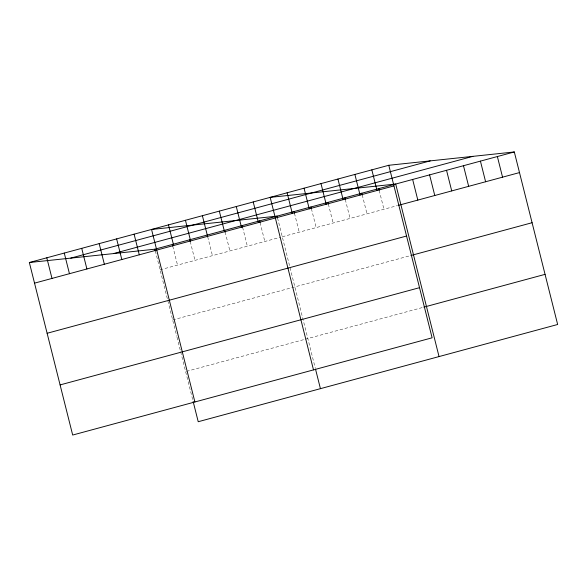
<?xml version="1.0" encoding="UTF-8"?>
<svg xmlns="http://www.w3.org/2000/svg" width="587" height="587" viewBox="0 0 587 587"><rect width="100%" height="100%" fill="white"/><g stroke="black" fill="none" stroke-linecap="round" stroke-linejoin="round"><path stroke-width="0.44" stroke-dasharray="2.94 2.2" d="M160.068 269.822L280.527 237.236M282.274 236.766L397.494 205.589M172.659 319.952L410.086 255.719M186.505 371.358L304.345 339.477M305.218 339.242L423.058 307.361M379.187 190.349L383.942 209.258M362.245 194.935L366.992 213.844M345.303 199.521L350.05 218.43M328.36 204.1L333.108 223.009M311.411 208.686L316.166 227.595M294.469 213.272L299.216 232.181M277.526 217.858L315.344 368.431M260.063 222.576L264.818 241.484M242.607 227.301L247.354 246.21M225.151 232.026L229.899 250.935M207.688 236.744L212.443 255.653M190.232 241.47L194.979 260.379M172.776 246.195L177.523 265.104M155.32 250.913L176.768 336.307M176.981 337.165L180.444 350.938M180.657 351.796L192.918 400.613"/><path stroke-width="0.88" d="M388.777 165.277L432.113 337.804L72.685 435.04L29.35 262.514L388.777 165.277L514.315 151.96L557.65 324.486L198.223 421.723L193.138 401.493M70.778 258.119L430.205 160.882M113.46 253.591L472.887 156.355M29.35 262.514L154.887 249.196L514.315 151.96M34.53 283.147L393.965 185.91M398.346 205.362L519.495 172.585M47.121 333.269L406.549 236.033M410.937 255.492L532.086 222.715M60.094 384.918L419.522 287.681M423.909 307.133L545.059 274.356M497.372 156.546L502.553 177.171M480.423 161.124L485.61 181.757M463.481 165.71L468.661 186.343M446.538 170.296L451.719 190.922M429.596 174.882L434.776 195.508M412.646 179.461L417.827 200.094M439.039 356.573L395.704 184.047L270.167 197.371L313.502 369.891M378.762 188.632L379.187 190.349M371.835 169.863L377.015 190.496M361.812 193.218L362.245 194.935M354.893 174.449L360.073 195.075M344.87 197.797L345.303 199.521M337.943 179.035L343.131 199.661M327.928 202.383L328.36 204.1M321.001 183.614L326.181 204.247M310.978 206.969L311.411 208.686M304.059 188.2L309.239 208.833M294.036 211.555L294.469 213.272M287.109 192.785L292.297 213.411M277.526 217.858L277.093 216.133L151.556 229.458L194.891 401.978M315.564 369.311L320.429 388.66M259.63 220.859L260.063 222.576M253.224 201.95L258.405 222.583M242.174 225.584L242.607 227.301M236.282 206.536L241.462 227.169M224.718 230.302L225.151 232.026M219.333 211.122L224.513 231.748M202.39 215.708L207.688 236.744M185.448 220.286L190.628 240.919M189.799 239.753L190.232 241.47M168.498 224.872L173.686 245.498M172.343 244.471L172.776 246.195M154.887 249.196L155.32 250.913M134.1 234.176L139.28 254.809M116.637 238.902L121.825 259.535M99.181 243.627L104.361 264.253M81.725 248.345L86.905 268.978M64.269 253.07L69.449 273.703M46.806 257.796L51.986 278.421"/></g></svg>
